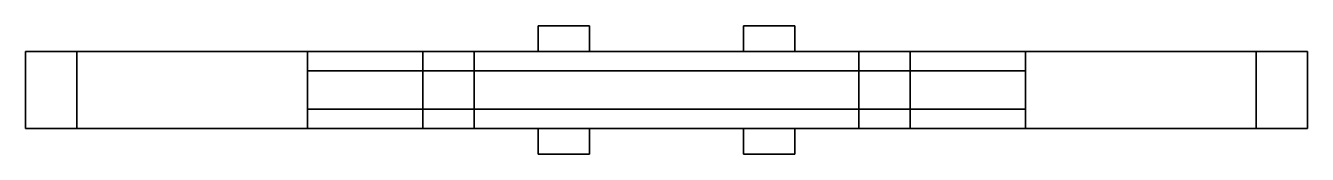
# Model space of a CAD drawing. Extents: x -0.5 to 0.5, y -0.05 to 0.05.
import ezdxf

# ---------------------------------------------------------------- set-up
doc = ezdxf.new("R2010")
doc.units = 0
doc.layers.add('GUN_HOLDER', color=3, linetype='CONTINUOUS')

msp = doc.modelspace()

# ---------------------------------------------------------------- linework, layer by layer
at = {"layer": 'GUN_HOLDER'}
for points in [[(-0.06, 0.05, 1.01), (-0.06, 0.05, 0.6), (-0.1, 0.05, 0.6), (-0.1, 0.05, 1.01)], [(-0.1, 0.05, 0.6), (-0.1, 0.03, 0.6), (-0.1, 0.03, 1.01), (-0.1, 0.05, 1.01)], [(-0.06, 0.05, 0.6), (-0.06, 0.03, 0.6), (-0.1, 0.03, 0.6), (-0.1, 0.05, 0.6)], [(-0.1, 0.05, 1.01), (-0.1, 0.03, 1.01), (-0.06, 0.03, 1.01), (-0.06, 0.05, 1.01)], [(-0.06, 0.03, 1.01), (-0.06, 0.03, 0.6), (-0.06, 0.05, 0.6), (-0.06, 0.05, 1.01)], [(0.1, 0.05, 1.01), (0.1, 0.05, 0.6), (0.06, 0.05, 0.6), (0.06, 0.05, 1.01)], [(0.06, 0.05, 0.6), (0.06, 0.03, 0.6), (0.06, 0.03, 1.01), (0.06, 0.05, 1.01)], [(0.1, 0.05, 0.6), (0.1, 0.03, 0.6), (0.06, 0.03, 0.6), (0.06, 0.05, 0.6)], [(0.06, 0.05, 1.01), (0.06, 0.03, 1.01), (0.1, 0.03, 1.01), (0.1, 0.05, 1.01)], [(0.1, 0.03, 1.01), (0.1, 0.03, 0.6), (0.1, 0.05, 0.6), (0.1, 0.05, 1.01)], [(-0.19, 0.03, 0.64), (-0.5, 0.03), (-0.5, -0.03), (-0.19, -0.03, 0.64)], [(-0.15, 0.03, 0.64), (-0.46, 0.03), (-0.5, 0.03), (-0.19, 0.03, 0.64)], [(-0.5, -0.03), (-0.5, 0.03), (-0.46, 0.03), (-0.46, -0.03)], [(-0.46, -0.03), (-0.46, 0.03), (-0.15, 0.03, 0.64), (-0.15, -0.03, 0.64)], [(-0.28, 0.03, 0.6), (-0.28, 0.015, 0.626), (0.28, 0.015, 0.626), (0.28, 0.03, 0.6)], [(-0.28, 0.015, 0.574), (-0.28, 0.03, 0.6), (0.28, 0.03, 0.6), (0.28, 0.015, 0.574)], [(-0.28, 0.03, 0.6), (-0.28, -0.03, 0.6), (-0.28, -0.015, 0.626), (-0.28, 0.015, 0.626)], [(-0.28, 0.015, 0.574), (-0.28, -0.015, 0.574), (-0.28, -0.03, 0.6), (-0.28, 0.03, 0.6)], [(-0.15, -0.03, 0.64), (-0.15, 0.03, 0.64), (-0.19, 0.03, 0.64), (-0.19, -0.03, 0.64)], [(-0.1, 0.03, 1.01), (-0.1, 0.03, 0.6), (-0.06, 0.03, 0.6), (-0.06, 0.03, 1.01)], [(0.06, 0.03, 1.01), (0.06, 0.03, 0.6), (0.1, 0.03, 0.6), (0.1, 0.03, 1.01)], [(0.28, 0.015, 0.626), (0.28, -0.015, 0.626), (0.28, -0.03, 0.6), (0.28, 0.03, 0.6)], [(0.28, 0.03, 0.6), (0.28, -0.03, 0.6), (0.28, -0.015, 0.574), (0.28, 0.015, 0.574)], [(0.19, 0.03, 0.64), (0.5, 0.03), (0.46, 0.03), (0.15, 0.03, 0.64)], [(0.46, 0.03), (0.46, -0.03), (0.15, -0.03, 0.64), (0.15, 0.03, 0.64)], [(0.15, 0.03, 0.64), (0.15, -0.03, 0.64), (0.19, -0.03, 0.64), (0.19, 0.03, 0.64)], [(0.19, -0.03, 0.64), (0.5, -0.03), (0.5, 0.03), (0.19, 0.03, 0.64)], [(0.5, 0.03), (0.5, -0.03), (0.46, -0.03), (0.46, 0.03)], [(-0.28, 0.015, 0.626), (-0.28, -0.015, 0.626), (0.28, -0.015, 0.626), (0.28, 0.015, 0.626)], [(-0.28, -0.015, 0.574), (-0.28, 0.015, 0.574), (0.28, 0.015, 0.574), (0.28, -0.015, 0.574)], [(-0.28, -0.015, 0.626), (-0.28, -0.03, 0.6), (0.28, -0.03, 0.6), (0.28, -0.015, 0.626)], [(-0.28, -0.03, 0.6), (-0.28, -0.015, 0.574), (0.28, -0.015, 0.574), (0.28, -0.03, 0.6)], [(-0.19, -0.03, 0.64), (-0.5, -0.03), (-0.46, -0.03), (-0.15, -0.03, 0.64)], [(-0.06, -0.03, 1.01), (-0.06, -0.03, 0.6), (-0.1, -0.03, 0.6), (-0.1, -0.03, 1.01)], [(-0.1, -0.03, 0.6), (-0.1, -0.05, 0.6), (-0.1, -0.05, 1.01), (-0.1, -0.03, 1.01)], [(-0.06, -0.03, 0.6), (-0.06, -0.05, 0.6), (-0.1, -0.05, 0.6), (-0.1, -0.03, 0.6)], [(-0.1, -0.03, 1.01), (-0.1, -0.05, 1.01), (-0.06, -0.05, 1.01), (-0.06, -0.03, 1.01)], [(-0.06, -0.05, 1.01), (-0.06, -0.05, 0.6), (-0.06, -0.03, 0.6), (-0.06, -0.03, 1.01)], [(0.1, -0.03, 1.01), (0.1, -0.03, 0.6), (0.06, -0.03, 0.6), (0.06, -0.03, 1.01)], [(0.06, -0.03, 0.6), (0.06, -0.05, 0.6), (0.06, -0.05, 1.01), (0.06, -0.03, 1.01)], [(0.1, -0.03, 0.6), (0.1, -0.05, 0.6), (0.06, -0.05, 0.6), (0.06, -0.03, 0.6)], [(0.06, -0.03, 1.01), (0.06, -0.05, 1.01), (0.1, -0.05, 1.01), (0.1, -0.03, 1.01)], [(0.1, -0.05, 1.01), (0.1, -0.05, 0.6), (0.1, -0.03, 0.6), (0.1, -0.03, 1.01)], [(0.15, -0.03, 0.64), (0.46, -0.03), (0.5, -0.03), (0.19, -0.03, 0.64)], [(-0.1, -0.05, 1.01), (-0.1, -0.05, 0.6), (-0.06, -0.05, 0.6), (-0.06, -0.05, 1.01)], [(0.06, -0.05, 1.01), (0.06, -0.05, 0.6), (0.1, -0.05, 0.6), (0.1, -0.05, 1.01)]]:
    msp.add_3dface(points, dxfattribs=at)

doc.saveas('drawing.dxf')
